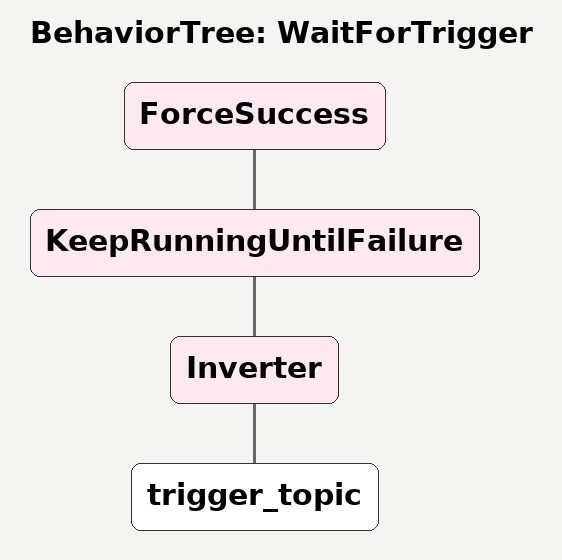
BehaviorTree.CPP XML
<root BTCPP_format="4">
  <include path="../common/bt_node_models.xml"/>
  <BehaviorTree ID="WaitForTrigger">
    <ForceSuccess>
      <KeepRunningUntilFailure>
        <Inverter>
          <trigger_topic />
        </Inverter>
      </KeepRunningUntilFailure>
    </ForceSuccess>
  </BehaviorTree>
</root>
